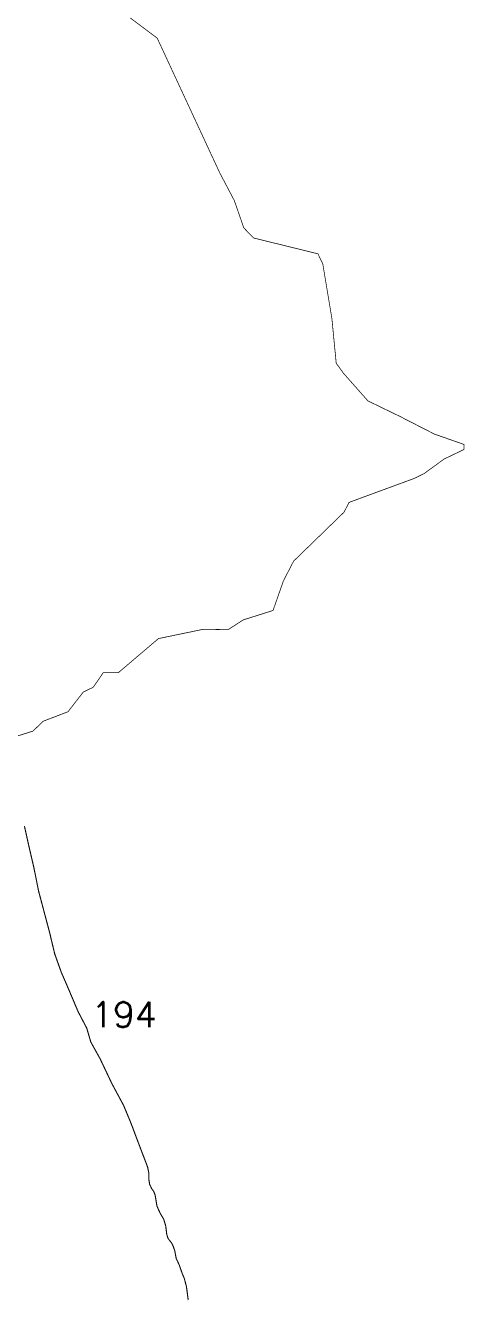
# Model space of a CAD drawing. Header units: metres. Extents: x 297222 to 300756, y 1966590 to 1972545.
# Drawn here: x 299549 to 300756, y 1966590 to 1970098 of the extents above; entities that cross this region are included whole.
import ezdxf

# ---------------------------------------------------------------- set-up
doc = ezdxf.new("R2010")
doc.units = ezdxf.units.M
doc.header["$MEASUREMENT"] = 0
doc.layers.add('NATURALLY PROTECTED', color=3, linetype='Continuous')
doc.styles.get("Standard").update_dxf_attribs({"font": 'simplex.shx'})

msp = doc.modelspace()

# ---------------------------------------------------------------- linework, layer by layer
at = {"color": 6, "const_width": 2, "flags": 128}
msp.add_lwpolyline([(299836.7, 1970118.8), (299911, 1970063.1), (300040.3, 1969784.5), (300083.2, 1969692), (300123, 1969616.4), (300149.2, 1969540.9), (300176.1, 1969513.2), (300353, 1969469.7), (300366.3, 1969442.2), (300385, 1969329.8), (300391.4, 1969291.7), (300403.3, 1969168.6), (300423.3, 1969141), (300490.5, 1969065), (300578.1, 1969022.5), (300673.5, 1968973.6), (300755, 1968945.1), (300754.8, 1968931.4), (300699.8, 1968905), (300644.6, 1968864.8), (300617.1, 1968851.5), (300438.7, 1968785.8), (300424.6, 1968758.7), (300286.2, 1968624.2), (300258.1, 1968570), (300229.6, 1968488.5), (300147.3, 1968462.4), (300106, 1968435.7), (300037.7, 1968436.7), (299914.5, 1968411.1), (299803.9, 1968317.1), (299763, 1968317.7), (299735.1, 1968277.2), (299707.6, 1968263.9), (299665.8, 1968209.9), (299597.2, 1968183.6), (299569.5, 1968156.7), (299528.4, 1968143.7)], dxfattribs=at)
at = {"layer": 'NATURALLY PROTECTED', "const_width": 3, "flags": 128}
msp.add_lwpolyline([(299546, 1967895.2), (299557.6, 1967842.7), (299571.9, 1967781.2), (299584.9, 1967716.5), (299616.7, 1967596.8), (299618.2, 1967589.7), (299629.3, 1967543.5), (299647.3, 1967493), (299664.5, 1967453.5), (299693.8, 1967384.3), (299717.2, 1967339.7), (299728.5, 1967301.3), (299754.6, 1967254.1), (299786.7, 1967186.3), (299818.7, 1967126.8), (299838.2, 1967079.8), (299861.5, 1967018), (299877.9, 1966975.1), (299884.6, 1966957.6), (299888.2, 1966940.2), (299888.2, 1966922.2), (299890.5, 1966909), (299895.8, 1966897.9), (299901.4, 1966890.3), (299905.1, 1966881.1), (299907.3, 1966868.1), (299910.4, 1966850.1), (299913.9, 1966841.7), (299919.9, 1966829), (299928.9, 1966813.8), (299934.5, 1966795.1), (299937.3, 1966772.3), (299940.4, 1966762), (299943.3, 1966757.5), (299949.5, 1966749.9), (299954.1, 1966741.9), (299959.4, 1966726.7), (299963.3, 1966705.7), (299971.7, 1966687.8), (299979.4, 1966665.6), (299985.6, 1966650.7), (299991.4, 1966628.6), (299996.2, 1966592.3), (299996.7, 1966591.7)], dxfattribs=at)

# ---------------------------------------------------------------- texts
at = {"insert": (299729.5, 1967411.8), "char_height": 70, "attachment_point": 1}
msp.add_mtext_dynamic_manual_height_columns('194', width=95.172, gutter_width=1, heights=[0], dxfattribs=at)

doc.saveas('drawing.dxf')
